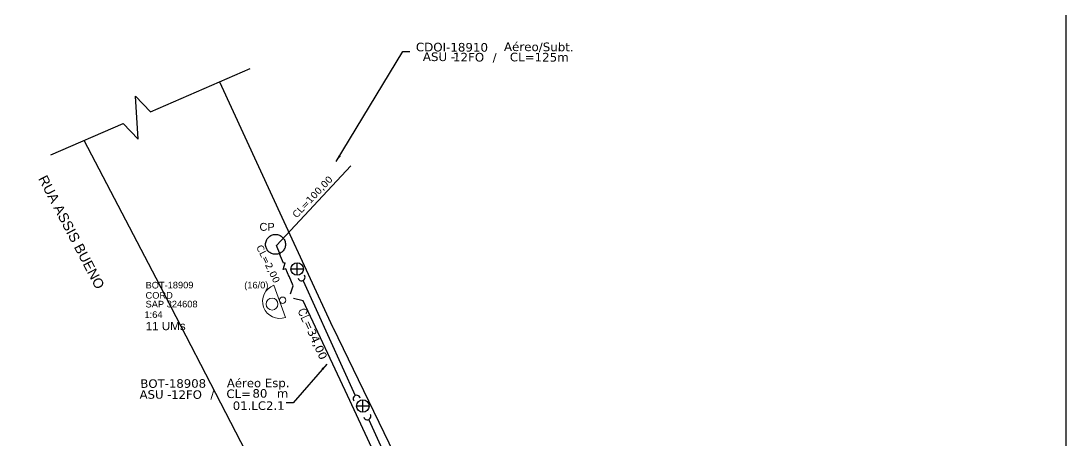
# Model space of a CAD drawing. Header units: metres. Extents: x -1286 to -445, y -500 to 94.
# Drawn here: x -745.7 to -445.1, y -259.2 to -138.6 of the extents above; entities that cross this region are included whole.
import ezdxf
from ezdxf.enums import TextEntityAlignment as Align

# ---------------------------------------------------------------- set-up
doc = ezdxf.new("R2010")
doc.units = ezdxf.units.M
doc.linetypes.add('PHANTOM2', pattern=[1.25, 0.625, -0.125, 0.125, -0.125, 0.125, -0.125])
for name, color, linetype in [('10.0-Cartográfico', 4, 'Continuous'), ('10.1-Caixas Subterrâneas', 5, 'Continuous'), ('CAP a instalar', 1, 'Continuous'), ('celulas gpon', 7, 'Continuous'), ('label_cabos', 7, 'Continuous'), ('Legenda', 1, 'Continuous'), ('locais', 7, 'Continuous'), ('MUB_SEGMENTO', 7, 'Continuous'), ('Poste01', 7, 'Continuous'), ('Subida Lateral', 5, 'Continuous')]:
    doc.layers.add(name, color=color, linetype=linetype)
for name, color, linetype, lineweight in [("20.0-LEGENDA DOS CDO'S", 1, 'Continuous', 0), ('20.2-CDO_POSTE', 1, 'Continuous', 5), ('20.6-CORDOALHA_SUPORTE', 7, 'Continuous', 25)]:
    doc.layers.add(name, color=color, linetype=linetype, lineweight=lineweight)
doc.layers.add('EXTRA', color=50, linetype='Continuous', plot=False)
doc.styles.add('ARIAL', font='arial.ttf')
doc.styles.add('DIGICADE', font='arial.ttf')
doc.styles.add('ROMANS', font='romans.shx')
doc.styles.add('siredit', font='verdana.ttf')
doc.linetypes.add('FENCELINE1', pattern='A,0.25,-0.1,[133,ltypeshp.shx,S=0.1,R=0,X=-0.1,Y=0],-0.1,1', length=1.45)
doc.dimstyles.new('CC', dxfattribs={"dimtxt": 0.8, "dimasz": 2, "dimexe": 0.18, "dimexo": 0.0625, "dimgap": 0.09, "dimtad": 0, "dimdec": 0, "dimrnd": 1, "dimzin": 0, "dimdsep": 46, "dimtxsty": 'siredit', "dimblk": 'NONE', "dimcen": 0, "dimse1": 1, "dimse2": 1, "dimsd1": 1, "dimsd2": 1, "dimclrt": 7, "dimadec": 0, "dimazin": 0, "dimtfac": 1, "dimtdec": 0, "dimtofl": 0, "dimtmove": 0, "dimatfit": 3, "dimfxl": 0, "dimtolj": 1, "dimtzin": 0, "dimarcsym": 0})

# ---------------------------------------------------------------- blocks, each defined once
blk = doc.blocks.new('MHMZ')
at = {"color": 0, "linetype": 'PHANTOM2'}
blk.add_circle((0, 0), 0.0000101, dxfattribs=at)
blk = doc.blocks.new('CDOE_CT_POST_DESENHO')
at = {"color": 0}
blk.add_line((2.14, 0.39), (-2.11, 0.39), dxfattribs=at)
for centre, radius in [((0.01, 1.4), 0.733), ((0.01, 0), 0.393)]:
    blk.add_circle(centre, radius, dxfattribs=at)
blk.add_arc((0.01, 0.39), 2.12, 0, 180, dxfattribs=at)
blk = doc.blocks.new('Inst CB ESP CFOA-SM-ASU-120-S-12')
at = {"layer": 'label_cabos', "color": 0, "style": 'siredit'}
for tag, flags, p in [('ID_ATIVIDADE', 3, (1.31, 2.67)), ('FATOR', 1, (11.56, 2.55))]:
    blk.add_attdef(tag, text='', height=1, rotation=359.69, dxfattribs=dict(at, flags=flags)).set_placement(p, align=Align.MIDDLE_CENTER)
for tag, p in [('DESTINO_CABO', (3.13, 1.26)), ('TIPO_CABO', (13.11, 1.24)), ('TIPO_CABO', (1.26, 0)), ('CABO', (4.69, -0.05)), ('/', (7.71, -0.05)), ('LANCE', (10.81, 0)), ('UND', (15.96, 0)), ('FID', (13.15, -1.41))]:
    blk.add_attdef(tag, text='', height=1, rotation=359.69, dxfattribs=at).set_placement(p, align=Align.MIDDLE_CENTER)
blk.add_attdef('QTDE', (12.43, -0.47), '', height=1, rotation=359.69, dxfattribs=at)
blk = doc.blocks.new('_None')
blk = doc.blocks.new('Inst CDOE-16 CAIXA DIST OPT CDOE 48F_16D C_SPL_2_1_8')
at = {"layer": "20.0-LEGENDA DOS CDO'S", "color": 0}
for tag, p, style, flags in [('ID_ATIVIDADE', (0.12, 6.47), 'ARIAL', 3), ('FATOR', (7.92, 6.47), 'ARIAL', 1), ('QTDE', (0.1, -1.17), 'DIGICADE', 3)]:
    blk.add_attdef(tag, p, '', height=0.8, rotation=0.118, dxfattribs=dict(at, style=style, flags=flags))
at = {"layer": "20.0-LEGENDA DOS CDO'S", "color": 0, "style": 'ARIAL'}
for tag, p, height in [('FID', (0.12, 5.25), 0.8), ('CORDOALHA', (0.12, 4.02), 0.8), ('SAP', (0.12, 2.96), 0.8), ('1:XX', (-0.01, 1.7), 0.8), ('UMS', (0.14, 0.22), 1)]:
    blk.add_attdef(tag, p, '', height=height, rotation=0.118, dxfattribs=at)
blk.add_attdef('FIBRAS_UTILIZADAS', text='', height=0.8, rotation=0.118, dxfattribs=at).set_placement((13.48, 5.26), align=Align.CENTER)
blk = doc.blocks.new('LEGENDA DOS CABOS')
at = {"layer": 'EXTRA', "color": 0, "style": 'siredit'}
for tag, p in [('ID', (4.6, 0.97)), ('XX', (9.03, 0.97))]:
    blk.add_attdef(tag, text='', height=0.48, rotation=359.69, dxfattribs=at).set_placement(p, align=Align.MIDDLE_CENTER)
at = {"layer": 'Legenda', "color": 0, "style": 'siredit'}
for tag, p in [('TIPO_CABO', (1.31, 0)), ('CABO', (4.69, -0.05)), ('/', (6.81, -0.05)), ('METROS', (10.03, -0.05))]:
    blk.add_attdef(tag, text='', height=0.8, rotation=359.69, dxfattribs=at).set_placement(p, align=Align.MIDDLE_CENTER)
blk = doc.blocks.new('Poste')
at = {"layer": 'locais', "color": 10}
for points in [[(-43.06984251, -22.89587746), (-43.06984251, -22.89586594)], [(-43.06983675, -22.8958717), (-43.06984827, -22.8958717)]]:
    blk.add_lwpolyline(points, dxfattribs=at)
blk.add_circle((-43.06984251, -22.8958717), 0.00000576, dxfattribs=at)

msp = doc.modelspace()

# ---------------------------------------------------------------- linework, layer by layer
msp.add_lwpolyline([(-1286.07, -499.81), (-445.07, -499.81), (-445.07, 94.19), (-1286.07, 94.19)], close=True)
at = {"color": 2, "linetype": 'Continuous'}
msp.add_lwpolyline([(-737.08, -177.15), (-716.26, -168.15), (-711.98, -172.68), (-712.72, -160.23), (-708.44, -164.76), (-679.74, -152.35)], dxfattribs=at)
at = {"layer": '10.0-Cartográfico', "color": 4}
for points in [[(-688.53, -156.15), (-670.02, -196.28)], [(-706.8, -212.59), (-727.5, -173)], [(-670.02, -196.28), (-656.03, -226.63), (-655.98, -226.75), (-557.67, -429.67)], [(-587.83, -442.71), (-638.03, -345.5), (-706.8, -212.59)]]:
    msp.add_lwpolyline(points, dxfattribs=at)
at = {"layer": '20.6-CORDOALHA_SUPORTE'}
for points in [[(-665.97, -212.59, 1.175511), (-664.13, -211.77)], [(-648.08, -247.11, 1.231752), (-649.91, -247.94)], [(-647.05, -252.61, 1.175511), (-645.21, -251.79)]]:
    msp.add_lwpolyline(points, format="xyb", dxfattribs=at)
for points in [[(-664.54, -213.35), (-649.51, -246.4)], [(-645.62, -253.37), (-630.58, -286.42)]]:
    msp.add_lwpolyline(points, dxfattribs=at)
at = {"layer": 'CAP a instalar', "color": 7, "ltscale": 5}
for points in [[(-671.16, -205.78), (-672.2, -203.25), (-650.8, -180.33)], [(-668.18, -217.17), (-667.41, -214.85), (-668.55, -212.07)]]:
    msp.add_lwpolyline(points, dxfattribs=at)
at = {"layer": 'CAP a instalar', "color": 7, "linetype": 'FENCELINE1', "ltscale": 5}
msp.add_lwpolyline([(-627.74, -297.32), (-627.8, -296.92), (-629.84, -292.03), (-634.13, -291.11), (-632.65, -287.44), (-651.71, -246.41), (-664.53, -219.09), (-667.27, -218.42)], dxfattribs=at)
at = {"layer": 'Subida Lateral', "color": 7}
msp.add_lwpolyline([(-668.52, -212.28), (-669.52, -209.9), (-670.29, -210.17), (-669.71, -208.24), (-670.18, -208.33), (-671.28, -205.58)], dxfattribs=at)

# ---------------------------------------------------------------- block references
at = {"layer": '10.1-Caixas Subterrâneas', "color": 40, "xscale": 282925.4491441505, "yscale": 282925.4491441505, "zscale": 282925.4491441505}
msp.add_blockref('MHMZ', (-672.45, -202.9), dxfattribs=at)
at = {"layer": "20.0-LEGENDA DOS CDO'S", "color": 7, "lineweight": 0, "xscale": 2.385020927231816, "yscale": 2.385020927231816, "zscale": 2.385020927231816}
msp.add_blockref('Inst CDOE-16 CAIXA DIST OPT CDOE 48F_16D C_SPL_2_1_8', (-710.12, -228.11), dxfattribs=at).add_auto_attribs({'FID': 'BOT-18909', 'CORDOALHA': 'CORD', 'SAP': 'SAP 324608', '1:XX': '1:64', 'UMS': '11 UMs', 'FIBRAS_UTILIZADAS': '(16/0)'})
at = {"layer": '20.2-CDO_POSTE', "color": 7, "xscale": 2.328617609519684, "yscale": 2.328617609519684, "zscale": 2.328617609519684, "rotation": 110.2019306554257}
msp.add_blockref('CDOE_CT_POST_DESENHO', (-670.38, -218.98), dxfattribs=at)
at = {"layer": 'label_cabos', "color": 0, "lineweight": 0}
ref = msp.add_blockref('LEGENDA DOS CABOS', (-632.23, -150.23), dxfattribs=dict(at, xscale=2.482477044474891, yscale=2.482477044474891, zscale=2.482477044474891))
ref.add_attrib('ID', 'CDOI-18910', dxfattribs={"color": 0, "height": 2.482, "rotation": 359.69, "style": 'siredit'}).set_placement((-621.71, -146.18), align=Align.MIDDLE_CENTER)
ref.add_attrib('CABO', '12FO', dxfattribs={"color": 0, "height": 2.482, "rotation": 359.69, "style": 'siredit'}).set_placement((-616.93, -149.05), align=Align.MIDDLE_CENTER)
ref.add_attrib('METROS', 'CL=125m', dxfattribs={"color": 0, "height": 2.482, "rotation": 359.69, "style": 'siredit'}).set_placement((-596.59, -149.05), align=Align.MIDDLE_CENTER)
ref.add_attrib('XX', 'Aéreo/Subt.', dxfattribs={"color": 0, "height": 2.4825, "rotation": 359.69, "style": 'siredit'}).set_placement((-596.72, -146.08), align=Align.MIDDLE_CENTER)
ref.add_attrib('/', '/', dxfattribs={"color": 0, "height": 2.48, "rotation": 359.69, "style": 'siredit'}).set_placement((-609.42, -149.05), align=Align.MIDDLE_CENTER)
ref.add_attrib('TIPO_CABO', 'ASU -', dxfattribs={"color": 0, "height": 2.482, "rotation": 359.69, "style": 'siredit'}).set_placement((-625.43, -148.93), align=Align.MIDDLE_CENTER)
at = {"layer": 'label_cabos'}
ref = msp.add_blockref('Inst CB ESP CFOA-SM-ASU-120-S-12', (-709.52, -246.08), dxfattribs=dict(at, xscale=2.448669479930761, yscale=2.448669479930761, zscale=2.448669479930761, rotation=0.4634636605992014))
ref.add_attrib('DESTINO_CABO', 'BOT-18908', dxfattribs={"color": 0, "height": 2.449, "rotation": 0.1535, "style": 'siredit'}).set_placement((-701.88, -242.92), align=Align.MIDDLE_CENTER)
ref.add_attrib('TIPO_CABO', 'Aéreo Esp.', dxfattribs={"color": 0, "height": 2.449, "rotation": 0.1535, "style": 'siredit'}).set_placement((-677.45, -242.77), align=Align.MIDDLE_CENTER)
ref.add_attrib('CABO', '12FO', dxfattribs={"color": 0, "height": 2.449, "rotation": 0.1535, "style": 'siredit'}).set_placement((-698.05, -246.11), align=Align.MIDDLE_CENTER)
ref.add_attrib('/', '/', dxfattribs={"color": 0, "height": 2.45, "rotation": 0.1535, "style": 'siredit'}).set_placement((-690.63, -246.05), align=Align.MIDDLE_CENTER)
ref.add_attrib('TIPO_CABO', 'ASU - ', dxfattribs={"color": 0, "height": 2.449, "rotation": 0.1535, "style": 'siredit'}).set_placement((-706.43, -246.06), align=Align.MIDDLE_CENTER)
ref.add_attrib('FID', '01.LC2.1', dxfattribs={"color": 0, "height": 2.449, "rotation": 0.1535, "style": 'siredit'}).set_placement((-677.3, -249.28), align=Align.MIDDLE_CENTER)
ref.add_attrib('LANCE', 'CL=', dxfattribs={"color": 0, "height": 2.449, "rotation": 0.1535, "style": 'siredit'}).set_placement((-683.05, -245.86), align=Align.MIDDLE_CENTER)
ref.add_attrib('QTDE', '80', (-679.08, -246.99), dxfattribs={"color": 0, "height": 2.449, "rotation": 0.1535, "style": 'siredit'})
ref.add_attrib('UND', 'm', dxfattribs={"color": 0, "height": 2.45, "rotation": 0.1535, "style": 'siredit'}).set_placement((-670.43, -245.76), align=Align.MIDDLE_CENTER)
at = {"layer": 'Poste01', "color": 10, "xscale": 312118.349741223, "yscale": 312118.349741223, "zscale": 312118.349741223, "rotation": 359.999999927773}
for p in [(13442221.95, 7146011.68), (13442240.85, 7145972.28)]:
    msp.add_blockref('Poste', p, dxfattribs=at)

# ---------------------------------------------------------------- texts
at = {"layer": '10.1-Caixas Subterrâneas', "color": 30, "style": 'ARIAL'}
msp.add_text('CP', height=2.263, dxfattribs=at).set_placement((-677.07, -198.99))
at = {"layer": '20.6-CORDOALHA_SUPORTE', "color": 0, "style": 'ROMANS'}
msp.add_text('CL=', height=2.375, rotation=294.444, dxfattribs=at).set_placement((-663.4, -227.82), align=Align.RIGHT)
at = {"layer": '20.6-CORDOALHA_SUPORTE', "color": 0, "style": 'siredit'}
msp.add_text('34,00', height=2.375, rotation=294.134, dxfattribs=at).set_placement((-663.4, -227.82))
at = {"layer": 'celulas gpon', "style": 'siredit'}
for s, rotation, p in [('CL=100,00', 46.5447, (-666.39, -195.47)), ('CL=2,00', 296.1848, (-678.07, -203.64))]:
    msp.add_text(s, height=2, rotation=rotation, dxfattribs=at).set_placement(p)
at = {"layer": 'MUB_SEGMENTO', "color": 5, "style": 'ARIAL'}
msp.add_text('RUA ASSIS BUENO', height=2.8293, rotation=297.605, dxfattribs=at).set_placement((-740.79, -183.97))

# ---------------------------------------------------------------- leaders
at = {"layer": 'label_cabos'}
for points in [[(-654.97, -179.04), (-635.8, -147.42), (-633.8, -147.42)], [(-657.67, -237.33), (-667.41, -248.48), (-669.41, -248.48)]]:
    msp.add_leader(points, dimstyle='CC', override={"dimgap": 0.09, "dimtad": 0}, dxfattribs=at)

doc.saveas('drawing.dxf')
